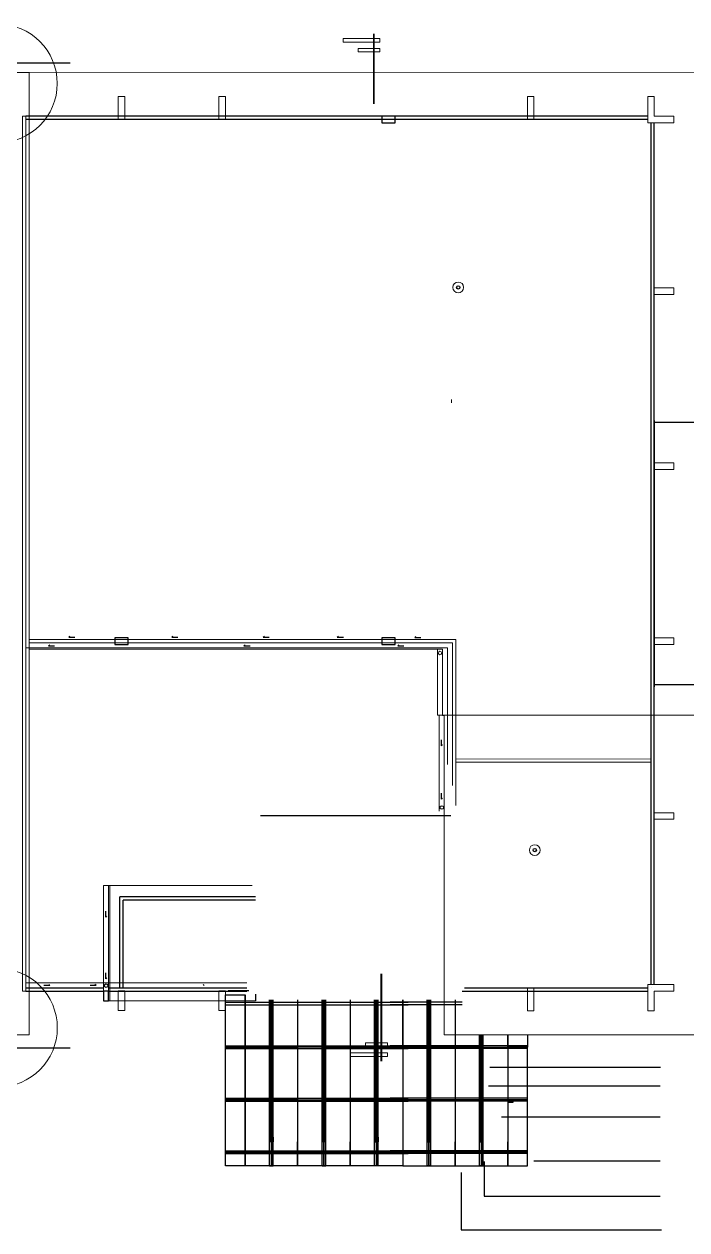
# Model space of a CAD drawing. Header units: metres. Extents: x -1648050 to -1549092, y -96548 to -41217.
# Drawn here: x -1607984 to -1577694, y -96548 to -41418 of the extents above; entities that cross this region are included whole.
import ezdxf

# ---------------------------------------------------------------- set-up
doc = ezdxf.new("R2010")
doc.units = ezdxf.units.M
for name, color, linetype in [('31-DR', 7, 'Continuous'), ('6-SPEC', 7, 'Continuous'), ('COL', 7, 'Continuous'), ('DIM1', 7, 'Continuous'), ('DOT', 7, 'Continuous'), ('ENGRS COLUMN T1', 7, 'Continuous'), ('L1', 7, 'Continuous'), ('line', 7, 'Continuous'), ('LW', 7, 'Continuous'), ('RC', 7, 'Continuous'), ('ROOF', 7, 'Continuous'), ('roofnew', 7, 'Continuous'), ('ROOFSTR', 7, 'Continuous'), ('SAN', 7, 'Continuous'), ('SPECS', 7, 'Continuous'), ('TOILETLOADED', 7, 'Continuous'), ('W1', 7, 'Continuous'), ('wall', 7, 'Continuous'), ('WALL1', 7, 'Continuous'), ('window', 7, 'Continuous'), ('z-sw-dropper', 7, 'Continuous'), ('z-sw-vent', 7, 'Continuous')]:
    doc.layers.add(name, color=color, linetype=linetype)

msp = doc.modelspace()

# ---------------------------------------------------------------- linework, layer by layer
at = {"layer": '31-DR', "color": 5}
msp.add_line((-1579183, -59541, 8912756), (-1579183, -71711, 8912756), dxfattribs=at)
at = {"layer": '31-DR', "color": 5, "elevation": 8912756}
msp.add_lwpolyline([(-1579173, -71711), (-1579173, -59541)], dxfattribs=at)
at = {"layer": '6-SPEC'}
for p, q in [((-1588867, -73021, 5570473), (-1588780, -73021, 8912756)), ((-1597410, -85776, 8912756), (-1597410, -86074, 8912756))]:
    msp.add_line(p, q, dxfattribs=at)
at = {"layer": '6-SPEC', "elevation": 8912756}
msp.add_lwpolyline([(-1604356, -86074), (-1604126, -86074), (-1604126, -85626), (-1604356, -85626)], close=True, dxfattribs=at)
at = {"layer": 'COL', "color": 6, "linetype": 'Continuous', "lineweight": 0, "elevation": 8912756}
for points in [[(-1603683, -44726), (-1603383, -44726), (-1603383, -45776), (-1603683, -45776)], [(-1599083, -44726), (-1598783, -44726), (-1598783, -45776), (-1599083, -45776)], [(-1584983, -44726), (-1584683, -44726), (-1584683, -45776), (-1584983, -45776)], [(-1579183, -53776), (-1579183, -53476), (-1578283, -53476), (-1578283, -53776)], [(-1579183, -53476), (-1579183, -53776), (-1578283, -53776), (-1578283, -53476)], [(-1579183, -61776), (-1579183, -61476), (-1578283, -61476), (-1578283, -61776)], [(-1579183, -69776), (-1579183, -69476), (-1578283, -69476), (-1578283, -69776)], [(-1579183, -69776), (-1579183, -69476), (-1578283, -69476), (-1578283, -69776)], [(-1579183, -77776), (-1579183, -77476), (-1578283, -77476), (-1578283, -77776)], [(-1603684, -85624), (-1603384, -85624), (-1603384, -86524), (-1603684, -86524)], [(-1599084, -85624), (-1598784, -85624), (-1598784, -86524), (-1599084, -86524)], [(-1584983, -85476), (-1584683, -85476), (-1584683, -86526), (-1584983, -86526)]]:
    msp.add_lwpolyline(points, close=True, dxfattribs=at)
for points in [[(-1579483, -45626), (-1579483, -44726), (-1579183, -44726), (-1579183, -45626)], [(-1579183, -45626), (-1578283, -45626), (-1578283, -45926), (-1579483, -45926), (-1579483, -45626)], [(-1579483, -85626), (-1579483, -85626), (-1579483, -85326), (-1578283, -85326), (-1578283, -85626), (-1579183, -85626)], [(-1579183, -85626), (-1579183, -86526), (-1579483, -86526), (-1579483, -85326), (-1579183, -85326)]]:
    msp.add_lwpolyline(points, dxfattribs=at)
at = {"layer": 'DIM1', "color": 8, "linetype": 'Continuous'}
msp.add_line((-1597715, -85624, 8912756), (-1598656, -85624, 8912756), dxfattribs=at)
at = {"layer": 'DOT', "lineweight": 0, "ltscale": 18}
for p, q in [((-1588448, -58579, 8912756), (-1588448, -58729, 8912756)), ((-1579335, -75019, 8912756), (-1588259, -75018, 8912756)), ((-1579335, -75168, 8912756), (-1588259, -75168, 8912756))]:
    msp.add_line(p, q, dxfattribs=at)
at = {"layer": 'DOT', "lineweight": 0, "ltscale": 18, "elevation": 8912756}
for points in [[(-1588259, -77149), (-1588259, -69551), (-1607758, -69551)], [(-1588409, -76229), (-1588409, -69701), (-1607758, -69701)]]:
    msp.add_lwpolyline(points, dxfattribs=at)
at = {"layer": 'ENGRS COLUMN T1', "elevation": 8912756}
for points in [[(-1591633, -45626), (-1591633, -45926), (-1591033, -45926), (-1591033, -45626)], [(-1603833, -69476), (-1603833, -69776), (-1603233, -69776), (-1603233, -69476)], [(-1591633, -69476), (-1591633, -69776), (-1591033, -69776), (-1591033, -69476)]]:
    msp.add_lwpolyline(points, close=True, dxfattribs=at)
at = {"layer": 'L1', "color": 8, "ltscale": 0.3}
msp.add_line((-1585711, -90706, 8912756), (-1585633, -90706, 8912756), dxfattribs=at)
at = {"layer": 'L1', "color": 8, "ltscale": 0.3, "elevation": 8912756}
msp.add_lwpolyline([(-1585833, -90696), (-1585833, -90706), (-1585633, -90706), (-1585633, -90696)], close=True, dxfattribs=at)
at = {"layer": 'line', "linetype": 'Continuous', "lineweight": 0}
msp.add_line((-1607883, -85248, 8912756), (-1597808, -85248, 8912756), dxfattribs=at)
at = {"layer": 'line', "linetype": 'Continuous', "lineweight": 0, "elevation": 8912756}
msp.add_lwpolyline([(-1588639, -75275), (-1588639, -69933), (-1607909, -69933)], dxfattribs=at)
at = {"layer": 'LW', "color": 8, "linetype": 'Continuous', "lineweight": 0}
msp.add_line((-1589097, -73021, 5570473), (-1589010, -73021), dxfattribs=at)
at = {"layer": 'LW', "color": 4, "linetype": 'Continuous', "lineweight": 0}
for p, q in [((-1588867, -73021, 14483229), (-1589010, -73021)), ((-1604059, -80806, 8912756), (-1604356, -80806, 8912756))]:
    msp.add_line(p, q, dxfattribs=at)
at = {"layer": 'LW', "color": 8, "linetype": 'Continuous', "lineweight": 0, "elevation": 5570473}
msp.add_lwpolyline([(-1588867, -73021), (-1588867, -70001), (-1589097, -70001), (-1589097, -73021)], dxfattribs=at)
at = {"layer": 'LW', "color": 4, "linetype": 'Continuous', "lineweight": 0}
for points in [[(-1589010, -73021), (-1589010, -77401)], [(-1588780, -73863), (-1588780, -77401)]]:
    msp.add_lwpolyline(points, dxfattribs=at)
at = {"layer": 'LW', "color": 4, "linetype": 'Continuous', "lineweight": 0, "elevation": 8912756}
for points in [[(-1604356, -80806), (-1604356, -86074), (-1604059, -86074)], [(-1604126, -86074), (-1604126, -80806)]]:
    msp.add_lwpolyline(points, dxfattribs=at)
at = {"layer": 'LW', "color": 8, "linetype": 'Continuous', "lineweight": 0}
msp.add_circle((-1588980, -70173, 5570473), 80, dxfattribs=at)
at = {"layer": 'RC', "lineweight": 0, "ltscale": 500, "elevation": 8912756}
msp.add_lwpolyline([(-1608058, -45626), (-1607908, -45626), (-1607908, -85626), (-1608058, -85626)], close=True, dxfattribs=at)
at = {"layer": 'ROOF', "color": 8, "linetype": 'Continuous', "ltscale": 8000}
for p, q in [((-1591883, -93626, 8912756), (-1591883, -92996, 8912756)), ((-1591883, -92996, 8912756), (-1590683, -92996, 8912756)), ((-1589483, -92996, 8912756), (-1590683, -92996, 8912756))]:
    msp.add_line(p, q, dxfattribs=at)
at = {"layer": 'ROOF', "color": 6, "linetype": 'Continuous', "lineweight": 0, "elevation": 8912756}
msp.add_lwpolyline([(-1638059, -87626), (-1607758, -87626), (-1607758, -43626), (-1638059, -43626)], close=True, dxfattribs=at)
at = {"layer": 'ROOF', "color": 4, "linetype": 'Continuous', "lineweight": 0, "elevation": 8912756}
msp.add_lwpolyline([(-1576183, -72691), (-1576183, -43622), (-1607759, -43624), (-1607758, -70000), (-1588867, -70001), (-1588867, -73021)], dxfattribs=at)
at = {"layer": 'ROOF', "color": 5, "linetype": 'Continuous', "ltscale": 8000, "elevation": 8912756}
for points in [[(-1574213, -60801), (-1574213, -59626), (-1571813, -59626), (-1571813, -59626), (-1579183, -59626)], [(-1574213, -70450), (-1574213, -71626), (-1571813, -71626), (-1571813, -71626), (-1579183, -71626)]]:
    msp.add_lwpolyline(points, dxfattribs=at)
at = {"layer": 'ROOF', "color": 2, "linetype": 'Continuous', "lineweight": 0, "elevation": 8912756}
msp.add_lwpolyline([(-1576183, -73021), (-1588780, -73021), (-1588781, -87624), (-1576183, -87624), (-1576183, -72691)], dxfattribs=at)
at = {"layer": 'ROOF', "color": 8, "linetype": 'Continuous', "ltscale": 8000, "elevation": 8912756}
for points in [[(-1598783, -85796), (-1597883, -85796), (-1597883, -88196), (-1598783, -88196), (-1598783, -85796)], [(-1596683, -86023), (-1596683, -88196), (-1597883, -88196), (-1597883, -85796)], [(-1596683, -86023), (-1596683, -88196), (-1598783, -88196)], [(-1596683, -86023), (-1596683, -88196), (-1598783, -88196)], [(-1595509, -88196), (-1596683, -88196), (-1596683, -86023)], [(-1595483, -86023), (-1595483, -88196), (-1596659, -88196)], [(-1594283, -86023), (-1594283, -88196), (-1595459, -88196)], [(-1593109, -88196), (-1594283, -88196), (-1594283, -86023)], [(-1593083, -86023), (-1593083, -88196), (-1594259, -88196)], [(-1591883, -86023), (-1591883, -88196), (-1593059, -88196)], [(-1590709, -88196), (-1591883, -88196), (-1591883, -86023)], [(-1590683, -86023), (-1590683, -88196), (-1591859, -88196)], [(-1589509, -88196), (-1590683, -88196), (-1590683, -86023)], [(-1589483, -86023), (-1589483, -88196), (-1588308, -88196)], [(-1588283, -86023), (-1588283, -88196), (-1587108, -88196)], [(-1587083, -87624), (-1587083, -88196), (-1585908, -88196)], [(-1585883, -87624), (-1585883, -88196), (-1584983, -88196)], [(-1584983, -87624), (-1584983, -88196), (-1585883, -88196), (-1585883, -87624)], [(-1598783, -88196), (-1596683, -88196), (-1596683, -90596), (-1598783, -90596)], [(-1598783, -88196), (-1596683, -88196), (-1596683, -90596), (-1597883, -90596), (-1597883, -88196)], [(-1598783, -88196), (-1596683, -88196), (-1596683, -90596), (-1598783, -90596)], [(-1598783, -88196), (-1597883, -88196), (-1597883, -90596), (-1598783, -90596), (-1598783, -88196)], [(-1595509, -90596), (-1596683, -90596), (-1596683, -88196), (-1595509, -88196)], [(-1596659, -88196), (-1595483, -88196), (-1595483, -90596), (-1596659, -90596)], [(-1593109, -90596), (-1594283, -90596), (-1594283, -88196), (-1593109, -88196)], [(-1594259, -88196), (-1593083, -88196), (-1593083, -90596), (-1594259, -90596)], [(-1593059, -88196), (-1591883, -88196), (-1591883, -90596), (-1593059, -90596)], [(-1590709, -90596), (-1591883, -90596), (-1591883, -88196), (-1590709, -88196)], [(-1591859, -88196), (-1590683, -88196), (-1590683, -90596), (-1591859, -90596)], [(-1590658, -90596), (-1589483, -90596), (-1589483, -88196), (-1590658, -88196)], [(-1588308, -88196), (-1589483, -88196), (-1589483, -90596), (-1588308, -90596)], [(-1587108, -88196), (-1588283, -88196), (-1588283, -90596), (-1587108, -90596)], [(-1588258, -90596), (-1587083, -90596), (-1587083, -88196), (-1588258, -88196)], [(-1584983, -88196), (-1585883, -88196), (-1585883, -90596), (-1584983, -90596)], [(-1585858, -90596), (-1584983, -90596), (-1584983, -88196), (-1585858, -88196)], [(-1598783, -90596), (-1596683, -90596), (-1596683, -92996), (-1597883, -92996), (-1597883, -90596)], [(-1598783, -90596), (-1596683, -90596), (-1596683, -92996), (-1597883, -92996), (-1597883, -92516)], [(-1598783, -90596), (-1597883, -90596), (-1597883, -92996), (-1598783, -92996), (-1598783, -90596)], [(-1595483, -92516), (-1595483, -92996), (-1596683, -92996), (-1596683, -90596), (-1595509, -90596)], [(-1596659, -90596), (-1595483, -90596), (-1595483, -92996), (-1596683, -92996), (-1596683, -92516)], [(-1595459, -90596), (-1594283, -90596), (-1594283, -92996), (-1595483, -92996), (-1595483, -92516)], [(-1593083, -92516), (-1593083, -92996), (-1594283, -92996), (-1594283, -90596), (-1593109, -90596)], [(-1594259, -90596), (-1593083, -90596), (-1593083, -92996), (-1594283, -92996), (-1594283, -92516)], [(-1593059, -90596), (-1591883, -90596), (-1591883, -92996), (-1593083, -92996), (-1593083, -92516)], [(-1590683, -92516), (-1590683, -92996), (-1591883, -92996), (-1591883, -90596), (-1590709, -90596)], [(-1591859, -90596), (-1590683, -90596), (-1590683, -92996), (-1591883, -92996), (-1591883, -92516)], [(-1590683, -92516), (-1590683, -92996), (-1589483, -92996), (-1589483, -90596), (-1590658, -90596)], [(-1588308, -90596), (-1589483, -90596), (-1589483, -92996), (-1588283, -92996), (-1588283, -92516)], [(-1588283, -92516), (-1588283, -92996), (-1587083, -92996), (-1587083, -90596), (-1588258, -90596)], [(-1587108, -90596), (-1588283, -90596), (-1588283, -92996), (-1587108, -92996)], [(-1585908, -90596), (-1587083, -90596), (-1587083, -92996), (-1585883, -92996), (-1585883, -92516)], [(-1585883, -92516), (-1585883, -92996), (-1584983, -92996), (-1584983, -90596), (-1585858, -90596)], [(-1584983, -90596), (-1585883, -90596), (-1585883, -92996), (-1584983, -92996)]]:
    msp.add_lwpolyline(points, dxfattribs=at)
for points in [[(-1597883, -92996), (-1597883, -93626), (-1598783, -93626), (-1598783, -92996)], [(-1596683, -92996), (-1596683, -93626), (-1597883, -93626), (-1597883, -92996)], [(-1596683, -92996), (-1596683, -93626), (-1597883, -93626), (-1597883, -92996)], [(-1595483, -92996), (-1595483, -93626), (-1596683, -93626), (-1596683, -92996)], [(-1595483, -92996), (-1595483, -93626), (-1596683, -93626), (-1596683, -92996)], [(-1594283, -92996), (-1594283, -93626), (-1595483, -93626), (-1595483, -92996)], [(-1593083, -92996), (-1593083, -93626), (-1594283, -93626), (-1594283, -92996)], [(-1591883, -92996), (-1591883, -93626), (-1593083, -93626), (-1593083, -92996)], [(-1590683, -92996), (-1590683, -93626), (-1591883, -93626), (-1591883, -92996)], [(-1590683, -92996), (-1590683, -93626), (-1589483, -93626), (-1589483, -92996)], [(-1589483, -92996), (-1589483, -93626), (-1588283, -93626), (-1588283, -92996)], [(-1588283, -92996), (-1588283, -93626), (-1587083, -93626), (-1587083, -92996)], [(-1587083, -92996), (-1587083, -93626), (-1585883, -93626), (-1585883, -92996)], [(-1585883, -92996), (-1585883, -93626), (-1584983, -93626), (-1584983, -92996)]]:
    msp.add_lwpolyline(points, close=True, dxfattribs=at)
at = {"layer": 'roofnew', "linetype": 'Continuous', "lineweight": 0}
for p, q in [((-1597561, -80806, 8912756), (-1604059, -80806, 8912756)), ((-1604059, -80806, 8912756), (-1604059, -86074, 8912756)), ((-1597410, -86074, 8912756), (-1604058, -86074, 8912756))]:
    msp.add_line(p, q, dxfattribs=at)
at = {"layer": 'ROOFSTR', "color": 8, "ltscale": 75}
for p, q in [((-1598783, -86129, 8912756), (-1590433, -86129, 8912756)), ((-1598783, -86262, 8912756), (-1590433, -86262, 8912756)), ((-1596769, -93616, 8912756), (-1596769, -86023, 8912756)), ((-1596598, -93616, 8912756), (-1596598, -86023, 8912756)), ((-1594369, -93616, 8912756), (-1594369, -86023, 8912756)), ((-1594198, -93616, 8912756), (-1594198, -86023, 8912756)), ((-1591969, -93616, 8912756), (-1591969, -86023, 8912756)), ((-1591798, -93616, 8912756), (-1591798, -86023, 8912756)), ((-1589569, -93616, 8912756), (-1589569, -86023, 8912756)), ((-1589398, -93616, 8912756), (-1589398, -86023, 8912756)), ((-1587169, -93616, 8912756), (-1587169, -87624, 8912756)), ((-1586999, -93616, 8912756), (-1586999, -87624, 8912756)), ((-1598783, -88129, 8912756), (-1590433, -88129, 8912756)), ((-1584983, -88129, 8912756), (-1591258, -88129, 8912756)), ((-1598783, -88262, 8912756), (-1590433, -88262, 8912756)), ((-1584983, -88262, 8912756), (-1591258, -88262, 8912756)), ((-1598783, -90529, 8912756), (-1590433, -90529, 8912756)), ((-1598783, -90662, 8912756), (-1590433, -90662, 8912756)), ((-1584983, -90529, 8912756), (-1591258, -90529, 8912756)), ((-1584983, -90662, 8912756), (-1591258, -90662, 8912756)), ((-1598783, -92929, 8912756), (-1590433, -92929, 8912756)), ((-1598783, -93062, 8912756), (-1590433, -93062, 8912756)), ((-1584983, -92929, 8912756), (-1591258, -92929, 8912756)), ((-1584983, -93062, 8912756), (-1591258, -93062, 8912756))]:
    msp.add_line(p, q, dxfattribs=at)
at = {"layer": 'ROOFSTR', "ltscale": 75}
for p, q in [((-1587960, -86129, 8912756), (-1591258, -86129, 8912756)), ((-1587960, -86262, 8912756), (-1591258, -86262, 8912756))]:
    msp.add_line(p, q, dxfattribs=at)
at = {"layer": 'ROOFSTR', "color": 8, "ltscale": 7500}
for p, q in [((-1596769, -93616, 8912756), (-1596598, -93616, 8912756)), ((-1594369, -93616, 8912756), (-1594198, -93616, 8912756)), ((-1591798, -93616, 8912756), (-1591969, -93616, 8912756)), ((-1589398, -93616, 8912756), (-1589569, -93616, 8912756)), ((-1586998, -93616, 8912756), (-1587169, -93616, 8912756))]:
    msp.add_line(p, q, dxfattribs=at)
at = {"layer": 'SAN'}
for centre in [(-1588894, -77234), (-1604233, -85379, 8912756)]:
    msp.add_circle(centre, 80, dxfattribs=at)
at = {"layer": 'SPECS', "color": 9, "lineweight": -2}
for p, q in [((-1586699, -89111, 8912756), (-1578899, -89111, 8912756)), ((-1586758, -89968, 8912756), (-1578914, -89968, 8912756)), ((-1586164, -91374, 8912756), (-1578907, -91374, 8912756)), ((-1586957, -93427, 8912756), (-1586957, -95006, 8912756)), ((-1584683, -93391, 8912756), (-1578919, -93391, 8912756)), ((-1588013, -93926, 8912756), (-1588013, -96548, 8912756)), ((-1586957, -95006, 8912756), (-1578912, -95006, 8912756)), ((-1588013, -96548, 8912756), (-1578860, -96548, 8912756))]:
    msp.add_line(p, q, dxfattribs=at)
at = {"layer": 'TOILETLOADED', "linetype": 'Continuous', "elevation": 8912756}
for points in [[(-1605945, -69443), (-1605889, -69403)], [(-1605945, -69443), (-1605666, -69443)], [(-1601239, -69443), (-1601183, -69403)], [(-1601239, -69443), (-1600961, -69443)], [(-1597057, -69443), (-1597001, -69403)], [(-1597057, -69443), (-1596779, -69443)], [(-1593673, -69443), (-1593616, -69403)], [(-1593673, -69443), (-1593394, -69443)], [(-1590131, -69456), (-1590074, -69416)], [(-1590131, -69456), (-1589852, -69456)], [(-1606870, -69837), (-1606813, -69797)], [(-1606870, -69837), (-1606591, -69837)], [(-1597935, -69837), (-1597878, -69797)], [(-1597935, -69837), (-1597656, -69837)], [(-1590911, -69837), (-1590854, -69797)], [(-1590911, -69837), (-1590632, -69837)], [(-1604246, -82252), (-1604246, -81973)], [(-1604246, -82252), (-1604205, -82195)], [(-1604246, -85077), (-1604246, -84799)], [(-1606802, -85368), (-1607081, -85368)], [(-1606802, -85368), (-1606859, -85327)], [(-1604690, -85368), (-1604969, -85368)], [(-1604690, -85368), (-1604747, -85327)], [(-1604246, -85077), (-1604205, -85021)], [(-1599749, -85368), (-1599806, -85327)]]:
    msp.add_lwpolyline(points, dxfattribs=at)
at = {"layer": 'TOILETLOADED', "linetype": 'Continuous'}
for points in [[(-1588904, -74418), (-1588904, -74140)], [(-1588904, -74418), (-1588864, -74362)], [(-1588904, -76853), (-1588904, -76574)], [(-1588904, -76853), (-1588864, -76796)]]:
    msp.add_lwpolyline(points, dxfattribs=at)
at = {"layer": 'W1', "color": 4, "lineweight": -2, "ltscale": 1000}
for p, q in [((-1608741, -43185, 8912756), (-1605878, -43185, 8912756)), ((-1608325, -88229, 8912756), (-1605878, -88229, 8912756))]:
    msp.add_line(p, q, dxfattribs=at)
at = {"layer": 'W1', "linetype": 'Continuous', "lineweight": 0, "ltscale": 1000, "const_width": 80, "elevation": 8912756}
for points in [[(-1592000, -41853), (-1592000, -45073)], [(-1591659, -88842), (-1591659, -84829)]]:
    msp.add_lwpolyline(points, dxfattribs=at)
at = {"layer": 'W1', "linetype": 'Continuous', "lineweight": 0, "ltscale": 1000, "elevation": 8912756}
for points in [[(-1593410, -42241), (-1591724, -42241), (-1591724, -42079), (-1593410, -42079)], [(-1593410, -42241), (-1591724, -42241), (-1591724, -42079), (-1593410, -42079)], [(-1592718, -42692), (-1591724, -42692), (-1591724, -42530), (-1592718, -42530)], [(-1592376, -88003), (-1591382, -88003), (-1591382, -88165), (-1592376, -88165)], [(-1593069, -88454), (-1591382, -88454), (-1591382, -88616), (-1593069, -88616)], [(-1593069, -88454), (-1591382, -88454), (-1591382, -88616), (-1593069, -88616)]]:
    msp.add_lwpolyline(points, close=True, dxfattribs=at)
at = {"layer": 'wall', "color": 5}
for p, q in [((-1579483, -45626, 8912756), (-1607908, -45626, 8912756)), ((-1579483, -45776, 8912756), (-1607908, -45776, 8912756)), ((-1579333, -85326, 8912756), (-1579333, -45926, 8912756)), ((-1579183, -85326, 8912756), (-1579183, -45926, 8912756)), ((-1587961, -85626, 8912756), (-1579483, -85626, 8912756)), ((-1587859, -85476, 8912756), (-1579483, -85476, 8912756)), ((-1579333, -85476, 8912756), (-1579333, -85476, 8912756))]:
    msp.add_line(p, q, dxfattribs=at)
at = {"layer": 'wall', "color": 8}
msp.add_line((-1588484, -77624, 8912756), (-1597184, -77624, 8912756), dxfattribs=at)
at = {"layer": 'wall', "color": 8, "ltscale": 350}
for p, q in [((-1603609, -85474, 8912756), (-1603609, -81323, 8912756)), ((-1597409, -81323, 8912756), (-1603609, -81323, 8912756)), ((-1597409, -81473, 8912756), (-1603459, -81473, 8912756)), ((-1603459, -85476, 8912756), (-1603459, -81473, 8912756)), ((-1604126, -85476, 8912756), (-1597808, -85476, 8912756)), ((-1604126, -85626, 8912756), (-1597808, -85626, 8912756))]:
    msp.add_line(p, q, dxfattribs=at)
at = {"layer": 'wall', "color": 2}
for p, q in [((-1607909, -85476, 8912756), (-1604356, -85476, 8912756)), ((-1607909, -85626, 8912756), (-1604356, -85626, 8912756))]:
    msp.add_line(p, q, dxfattribs=at)
at = {"layer": 'WALL1', "color": 8, "linetype": 'Continuous', "ltscale": 8000}
for p, q in [((-1596709, -92315, 8912756), (-1596709, -86023, 8912756)), ((-1596659, -92315, 8912756), (-1596659, -86023, 8912756)), ((-1594309, -92315, 8912756), (-1594309, -86023, 8912756)), ((-1594259, -92315, 8912756), (-1594259, -86023, 8912756)), ((-1591909, -92315, 8912756), (-1591909, -86023, 8912756)), ((-1591859, -92315, 8912756), (-1591859, -86023, 8912756)), ((-1589509, -92315, 8912756), (-1589509, -86023, 8912756)), ((-1589459, -92315, 8912756), (-1589459, -86023, 8912756)), ((-1587108, -92315, 8912756), (-1587108, -87624, 8912756)), ((-1587058, -92315, 8912756), (-1587058, -87624, 8912756)), ((-1596699, -92341, 8912756), (-1596709, -92315, 8912756)), ((-1596674, -92466, 8912756), (-1596694, -92466, 8912756)), ((-1596659, -92315, 8912756), (-1596674, -92341, 8912756)), ((-1594299, -92341, 8912756), (-1594309, -92315, 8912756)), ((-1594274, -92466, 8912756), (-1594294, -92466, 8912756)), ((-1594259, -92315, 8912756), (-1594274, -92341, 8912756)), ((-1591899, -92341, 8912756), (-1591909, -92315, 8912756)), ((-1591908, -92315, 8912756), (-1591893, -92341, 8912756)), ((-1591874, -92466, 8912756), (-1591894, -92466, 8912756)), ((-1591893, -92466, 8912756), (-1591873, -92466, 8912756)), ((-1591859, -92315, 8912756), (-1591874, -92341, 8912756)), ((-1591868, -92341, 8912756), (-1591858, -92315, 8912756)), ((-1589499, -92341, 8912756), (-1589509, -92315, 8912756)), ((-1589508, -92315, 8912756), (-1589493, -92341, 8912756)), ((-1589474, -92466, 8912756), (-1589494, -92466, 8912756)), ((-1589493, -92466, 8912756), (-1589473, -92466, 8912756)), ((-1589459, -92315, 8912756), (-1589474, -92341, 8912756)), ((-1589468, -92341, 8912756), (-1589458, -92315, 8912756)), ((-1587108, -92315, 8912756), (-1587093, -92341, 8912756)), ((-1587093, -92466, 8912756), (-1587073, -92466, 8912756)), ((-1587068, -92341, 8912756), (-1587058, -92315, 8912756))]:
    msp.add_line(p, q, dxfattribs=at)
at = {"layer": 'WALL1', "color": 8, "linetype": 'Continuous', "ltscale": 8000, "elevation": 8912756}
for points in [[(-1596659, -92315), (-1596609, -92315), (-1596609, -92516), (-1596759, -92516), (-1596759, -92315), (-1596709, -92315)], [(-1594259, -92315), (-1594209, -92315), (-1594209, -92516), (-1594359, -92516), (-1594359, -92315), (-1594309, -92315)], [(-1591859, -92315), (-1591809, -92315), (-1591809, -92516), (-1591959, -92516), (-1591959, -92315), (-1591909, -92315)], [(-1591908, -92315), (-1591958, -92315), (-1591958, -92516), (-1591808, -92516), (-1591808, -92315), (-1591858, -92315)], [(-1589459, -92315), (-1589409, -92315), (-1589409, -92516), (-1589559, -92516), (-1589559, -92315), (-1589509, -92315)], [(-1589508, -92315), (-1589558, -92315), (-1589558, -92516), (-1589408, -92516), (-1589408, -92315), (-1589458, -92315)], [(-1587108, -92315), (-1587158, -92315), (-1587158, -92516), (-1587008, -92516), (-1587008, -92315), (-1587058, -92315)]]:
    msp.add_lwpolyline(points, dxfattribs=at)
for points in [[(-1596729, -92406), (-1596729, -92426), (-1596719, -92426), (-1596719, -92406)], [(-1596699, -92401), (-1596719, -92401), (-1596719, -92431), (-1596699, -92431)], [(-1596699, -92341), (-1596699, -92491), (-1596694, -92491), (-1596694, -92341)], [(-1596669, -92491), (-1596669, -92341), (-1596674, -92341), (-1596674, -92491)], [(-1596669, -92401), (-1596649, -92401), (-1596649, -92431), (-1596669, -92431)], [(-1596639, -92406), (-1596639, -92426), (-1596649, -92426), (-1596649, -92406)], [(-1594329, -92406), (-1594329, -92426), (-1594319, -92426), (-1594319, -92406)], [(-1594299, -92401), (-1594319, -92401), (-1594319, -92431), (-1594299, -92431)], [(-1594299, -92341), (-1594299, -92491), (-1594294, -92491), (-1594294, -92341)], [(-1594269, -92491), (-1594269, -92341), (-1594274, -92341), (-1594274, -92491)], [(-1594269, -92401), (-1594249, -92401), (-1594249, -92431), (-1594269, -92431)], [(-1594239, -92406), (-1594239, -92426), (-1594249, -92426), (-1594249, -92406)], [(-1591929, -92406), (-1591929, -92426), (-1591919, -92426), (-1591919, -92406)], [(-1591928, -92406), (-1591928, -92426), (-1591918, -92426), (-1591918, -92406)], [(-1591899, -92401), (-1591919, -92401), (-1591919, -92431), (-1591899, -92431)], [(-1591898, -92401), (-1591918, -92401), (-1591918, -92431), (-1591898, -92431)], [(-1591899, -92341), (-1591899, -92491), (-1591894, -92491), (-1591894, -92341)], [(-1591898, -92491), (-1591898, -92341), (-1591893, -92341), (-1591893, -92491)], [(-1591869, -92491), (-1591869, -92341), (-1591874, -92341), (-1591874, -92491)], [(-1591868, -92341), (-1591868, -92491), (-1591873, -92491), (-1591873, -92341)], [(-1591869, -92401), (-1591849, -92401), (-1591849, -92431), (-1591869, -92431)], [(-1591868, -92401), (-1591848, -92401), (-1591848, -92431), (-1591868, -92431)], [(-1591839, -92406), (-1591839, -92426), (-1591849, -92426), (-1591849, -92406)], [(-1591838, -92406), (-1591838, -92426), (-1591848, -92426), (-1591848, -92406)], [(-1589529, -92406), (-1589529, -92426), (-1589519, -92426), (-1589519, -92406)], [(-1589528, -92406), (-1589528, -92426), (-1589518, -92426), (-1589518, -92406)], [(-1589499, -92401), (-1589519, -92401), (-1589519, -92431), (-1589499, -92431)], [(-1589498, -92401), (-1589518, -92401), (-1589518, -92431), (-1589498, -92431)], [(-1589499, -92341), (-1589499, -92491), (-1589494, -92491), (-1589494, -92341)], [(-1589498, -92491), (-1589498, -92341), (-1589493, -92341), (-1589493, -92491)], [(-1589469, -92491), (-1589469, -92341), (-1589474, -92341), (-1589474, -92491)], [(-1589468, -92341), (-1589468, -92491), (-1589473, -92491), (-1589473, -92341)], [(-1589469, -92401), (-1589449, -92401), (-1589449, -92431), (-1589469, -92431)], [(-1589468, -92401), (-1589448, -92401), (-1589448, -92431), (-1589468, -92431)], [(-1589439, -92406), (-1589439, -92426), (-1589449, -92426), (-1589449, -92406)], [(-1589438, -92406), (-1589438, -92426), (-1589448, -92426), (-1589448, -92406)], [(-1587128, -92406), (-1587128, -92426), (-1587118, -92426), (-1587118, -92406)], [(-1587098, -92401), (-1587118, -92401), (-1587118, -92431), (-1587098, -92431)], [(-1587098, -92491), (-1587098, -92341), (-1587093, -92341), (-1587093, -92491)], [(-1587068, -92341), (-1587068, -92491), (-1587073, -92491), (-1587073, -92341)], [(-1587068, -92401), (-1587048, -92401), (-1587048, -92431), (-1587068, -92431)], [(-1587038, -92406), (-1587038, -92426), (-1587048, -92426), (-1587048, -92406)]]:
    msp.add_lwpolyline(points, close=True, dxfattribs=at)
at = {"layer": 'window', "lineweight": 0, "ltscale": 1000}
for centre in [(-1609181, -44131, 8912756), (-1609179, -87307, 8912756)]:
    msp.add_circle(centre, 2713, dxfattribs=at)
at = {"layer": 'z-sw-dropper'}
for centre in [(-1588146, -53456, 8912756), (-1584645, -79184, 8912756)]:
    msp.add_circle(centre, 75, dxfattribs=at)
at = {"layer": 'z-sw-vent', "linetype": 'Continuous', "lineweight": 0, "ltscale": 30}
for centre in [(-1588146, -53456, 8912756), (-1584645, -79184, 8912756)]:
    msp.add_circle(centre, 247, dxfattribs=at)

doc.saveas('drawing.dxf')
